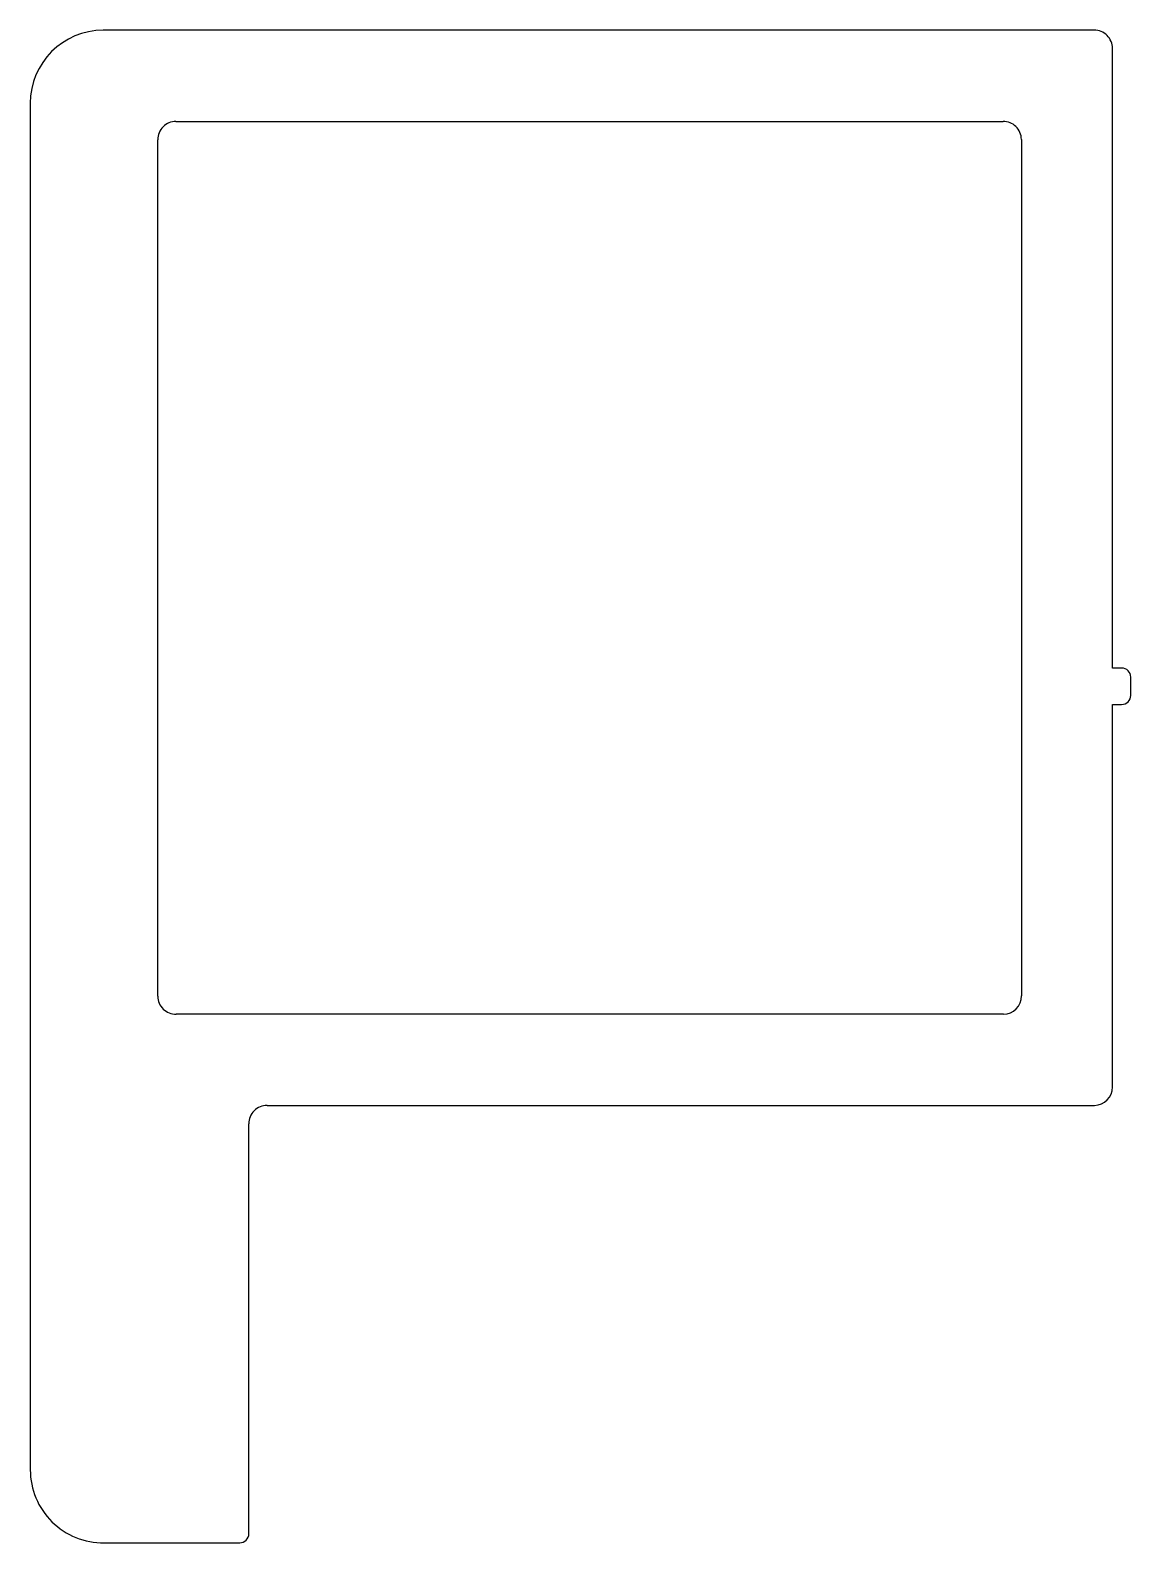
# Model space of a CAD drawing. Extents: x 1.6 to 31.8, y 1.1 to 42.6.
import ezdxf

# ---------------------------------------------------------------- set-up
doc = ezdxf.new("R2010")
doc.units = 0
doc.layers.get('0').update_dxf_attribs({"linetype": 'CONTINUOUS'})

msp = doc.modelspace()

# ---------------------------------------------------------------- linework, layer by layer
for p, q in [((30.79, 42.561), (3.596, 42.561)), ((31.294, 25.061), (31.294, 42.065)), ((1.596, 40.561), (1.596, 3.06)), ((5.595, 40.06), (28.29, 40.061)), ((5.095, 16.056), (5.095, 39.556)), ((28.794, 39.565), (28.794, 16.065)), ((31.544, 25.061), (31.294, 25.061)), ((31.794, 24.311), (31.794, 24.811)), ((31.294, 24.061), (31.544, 24.061)), ((31.294, 13.565), (31.294, 24.061)), ((28.299, 15.561), (5.6, 15.561)), ((8.095, 13.06), (8.095, 13.061)), ((8.095, 13.061), (30.799, 13.061)), ((7.595, 1.311), (7.595, 12.556)), ((3.623, 1.061), (7.345, 1.061))]:
    msp.add_line(p, q)
for centre, radius, start, end in [((3.596, 40.561), 2, 90, 180), ((30.794, 42.061), 0.5, 0.5203, 90.5203), ((5.595, 39.56), 0.5, 90, 180.5203), ((28.294, 39.561), 0.5, 0.5203, 90.5208), ((31.544, 24.811), 0.25, 0, 90), ((31.544, 24.311), 0.25, 270, 360), ((5.595, 16.061), 0.5, 180.5203, 270.5203), ((28.294, 16.061), 0.5, 270.5203, 0.5203), ((30.794, 13.561), 0.5, 270.5203, 0.5203), ((8.095, 12.56), 0.5, 90, 180.5203), ((3.596, 3.06), 2, 179.9999, 270.7867), ((7.345, 1.311), 0.25, 270, 0)]:
    msp.add_arc(centre, radius, start, end)

doc.saveas('drawing.dxf')
